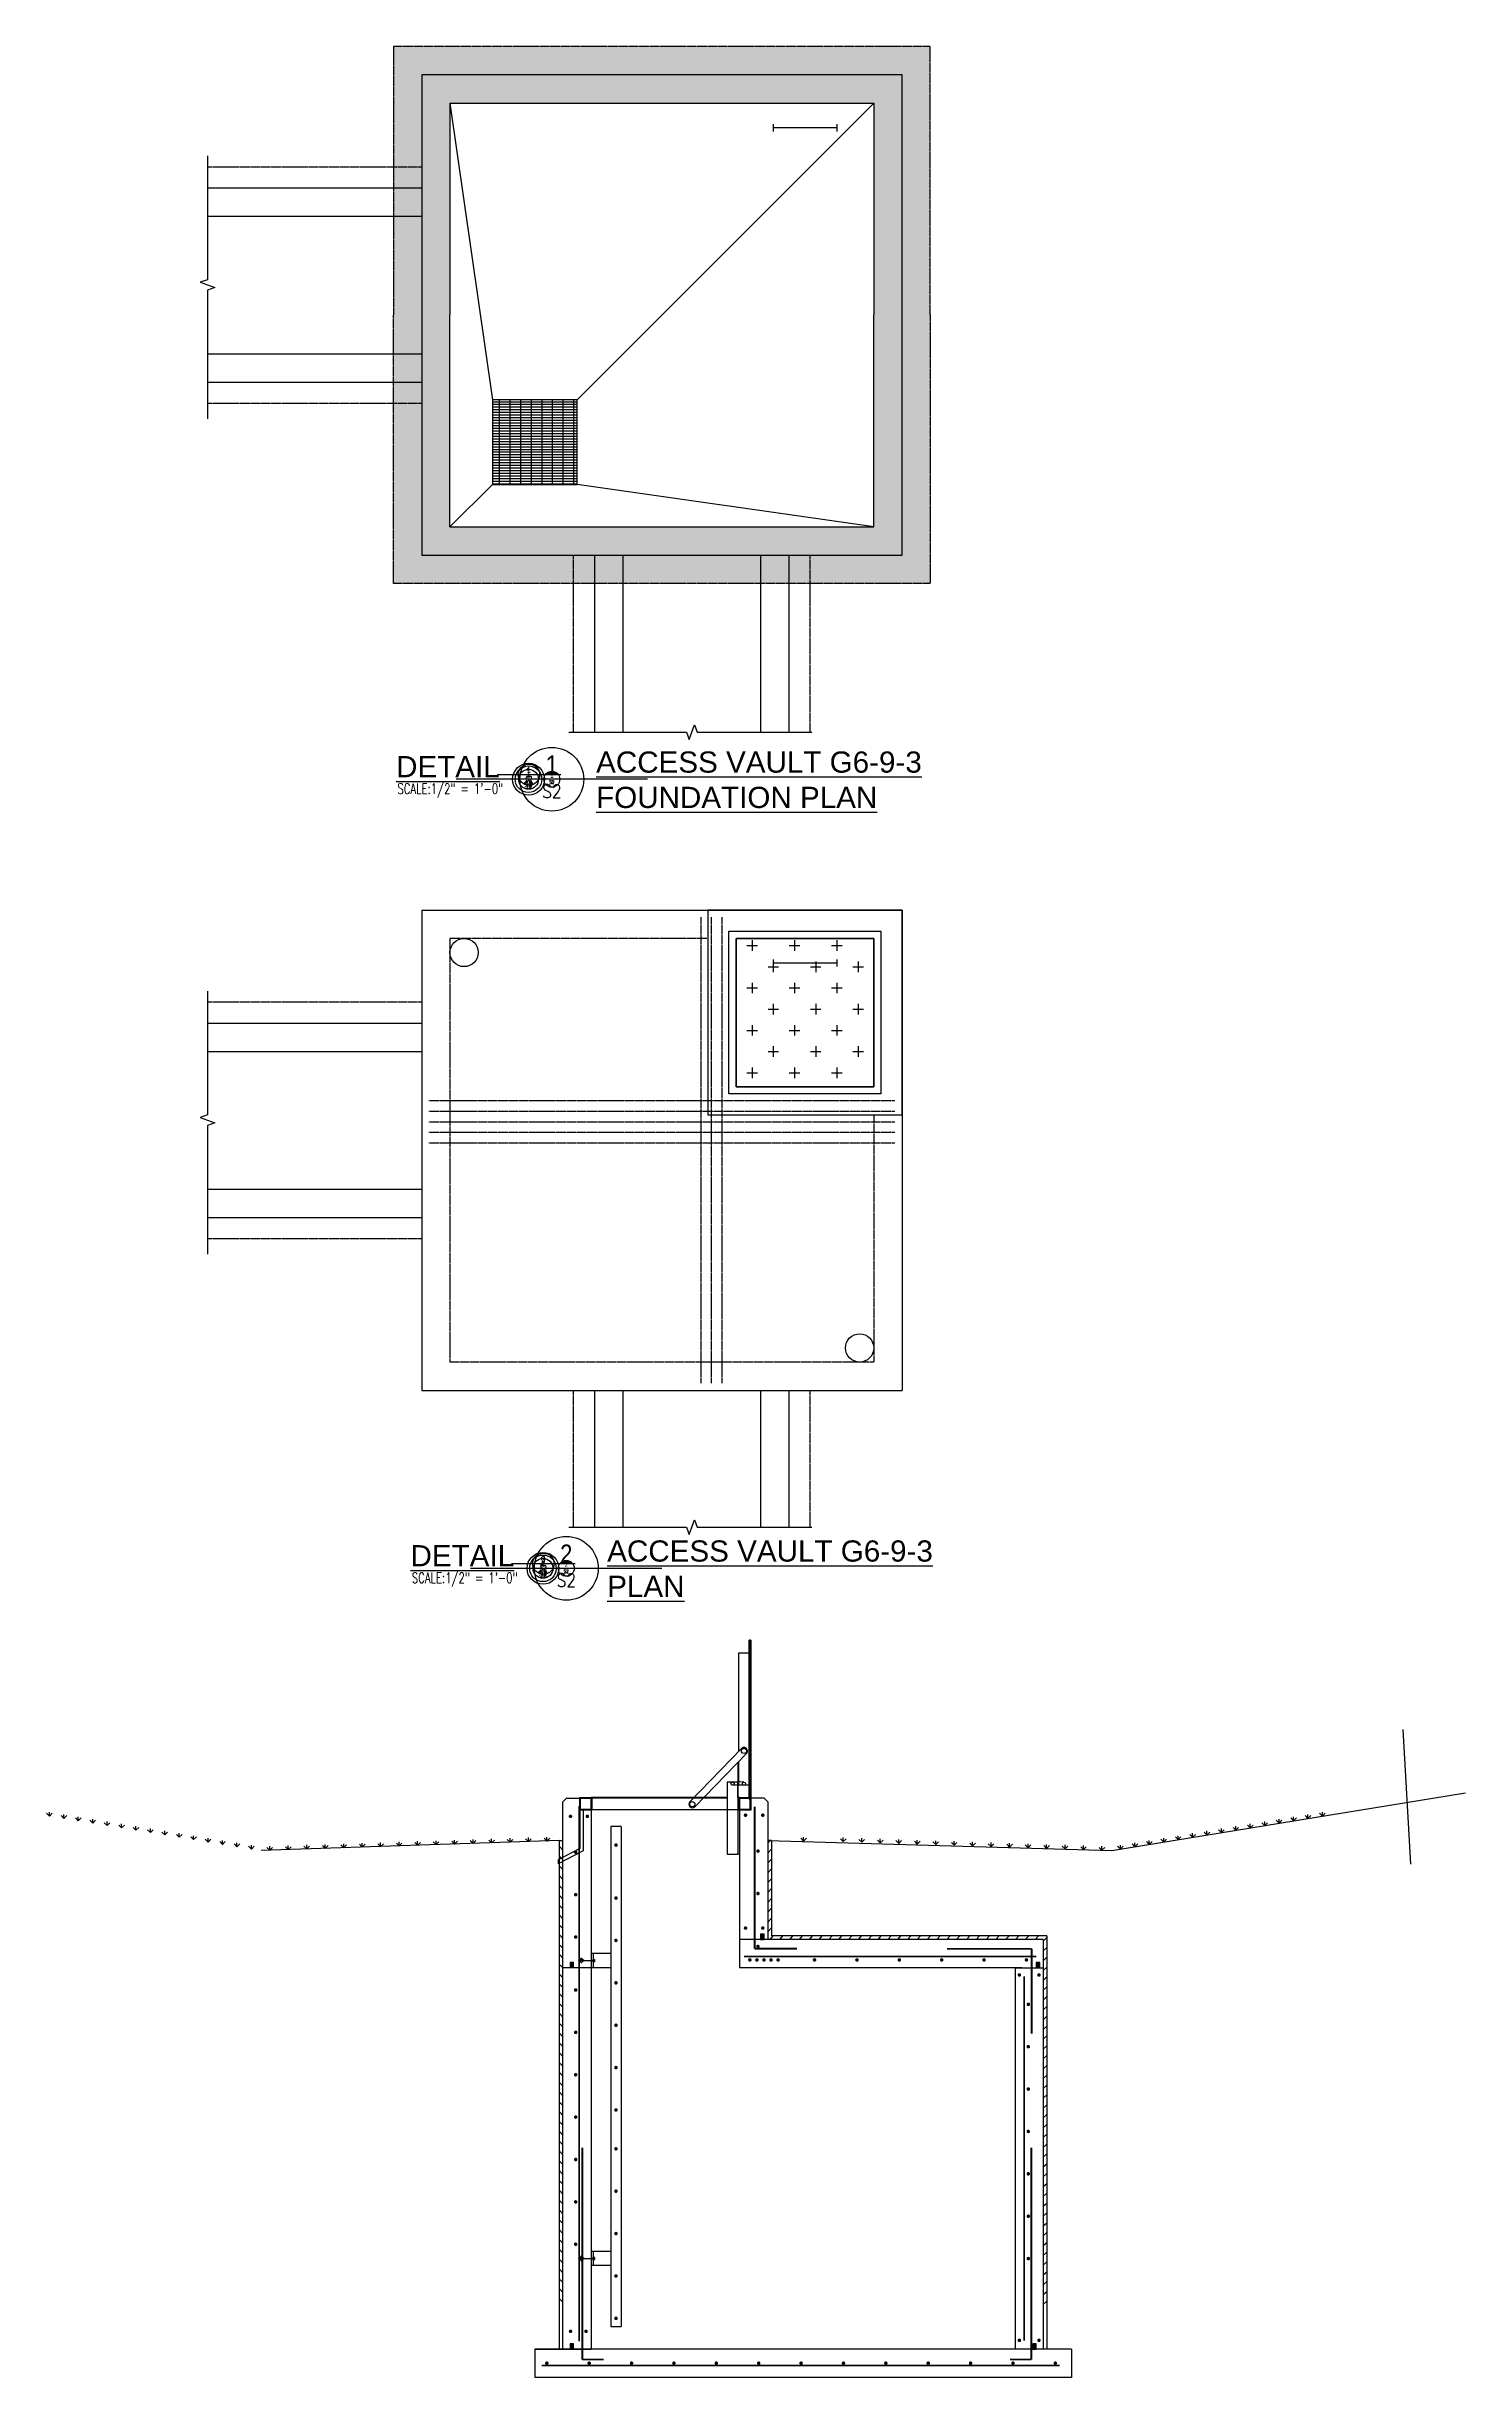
# Model space of a CAD drawing. Header units: inches. Extents: x -154 to 247, y -484 to 644.
# Drawn here: x -154 to 247, y -16 to 644 of the extents above; entities that cross this region are included whole.
import ezdxf
from ezdxf.enums import TextEntityAlignment as Align

# ---------------------------------------------------------------- set-up
doc = ezdxf.new("R2010")
doc.units = ezdxf.units.IN
doc.header["$MEASUREMENT"] = 0
doc.linetypes.add('HIDDEN2', pattern=[0.1875, 0.125, -0.0625])
for name, color, linetype in [('COE-01', 1, 'Continuous'), ('COE-01-HIDDEN', 1, 'HIDDEN2'), ('COE-02', 2, 'Continuous'), ('COE-03', 3, 'Continuous'), ('COE-04', 4, 'Continuous'), ('FH-TITLE', 151, 'Continuous'), ('FH-TITLE @ 1', 151, 'Continuous'), ('FH-TITLE @ 24', 151, 'Continuous'), ('FH-TITLE @ 30', 151, 'Continuous'), ('FH-TITLE @ 32', 151, 'Continuous'), ('FH-TITLE @ 40', 151, 'Continuous'), ('FH-TITLE @ 48', 151, 'Continuous'), ('FH-TITLE @ 96', 151, 'Continuous'), ('MU-NOTES', 11, 'Continuous'), ('S-DETL-PN01', 2, 'Continuous'), ('S-DETL-PN01-HIDE', 3, 'HIDDEN2'), ('S-DETL-PN02', 4, 'Continuous'), ('S-DETL-PN03', 1, 'Continuous'), ('S-DIM', 2, 'Continuous'), ('S-EXISTING', 13, 'Continuous'), ('S-FOOTING', 2, 'HIDDEN2')]:
    doc.layers.add(name, color=color, linetype=linetype)
doc.styles.add('BOLD', font='arial.ttf')
doc.styles.add('RomanS_not anno', font='romans.shx', dxfattribs={"width": 0.85})

# ---------------------------------------------------------------- blocks, each defined once
blk = doc.blocks.new('Subtitle_Ref_Bubble')
at = {"linetype": 'ByBlock', "lineweight": -2}
blk.add_line((9.03, 0), (-9.03, 0), dxfattribs=at)
blk.add_circle((0, 0), 3.01, dxfattribs=at)
at = {"linetype": 'ByBlock', "lineweight": -2, "style": 'BOLD', "width": 0.85}
blk.add_attdef('NUMBER', text='', height=1, dxfattribs=at).set_placement((0, 0.5), align=Align.CENTER)
at = {"linetype": 'ByBlock', "lineweight": -2, "style": 'RomanS_not anno', "width": 0.85}
blk.add_attdef('SHEET', text='', height=0.75, dxfattribs=at).set_placement((0, -0.5), align=Align.TOP_CENTER)
blk = doc.blocks.new('*U63')
at = {"layer": 'FH-TITLE @ 1'}
ref = blk.add_blockref('Subtitle_Ref_Bubble', (-17.8, 436.8), dxfattribs=dict(at, xscale=0.03125, yscale=0.03125, zscale=0.03125))
ref.add_attrib('SHEET', 'S2', dxfattribs={"layer": '0', "color": 0, "linetype": 'ByBlock', "lineweight": -2, "height": 0.0391, "style": 'RomanS_not anno', "width": 0.85}).set_placement((-17.8, 436.79), align=Align.TOP_CENTER)
ref.add_attrib('NUMBER', '1', dxfattribs={"layer": '0', "color": 0, "linetype": 'ByBlock', "lineweight": -2, "height": 0.0547, "style": 'BOLD', "width": 0.85}).set_placement((-17.8, 436.82), align=Align.CENTER)
at = {"layer": 'FH-TITLE @ 24'}
ref = blk.add_blockref('Subtitle_Ref_Bubble', (-11.21, 436.8), dxfattribs=dict(at, xscale=0.75, yscale=0.75, zscale=0.75))
ref.add_attrib('SHEET', 'S2', dxfattribs={"layer": '0', "color": 0, "linetype": 'ByBlock', "lineweight": -2, "height": 0.938, "style": 'RomanS_not anno', "width": 0.85}).set_placement((-11.21, 436.43), align=Align.TOP_CENTER)
ref.add_attrib('NUMBER', '1', dxfattribs={"layer": '0', "color": 0, "linetype": 'ByBlock', "lineweight": -2, "height": 1.31, "style": 'BOLD', "width": 0.85}).set_placement((-11.21, 437.18), align=Align.CENTER)
at = {"layer": 'FH-TITLE @ 30'}
ref = blk.add_blockref('Subtitle_Ref_Bubble', (-17.8, 436.8), dxfattribs=dict(at, xscale=0.9375, yscale=0.9375, zscale=0.9375))
ref.add_attrib('SHEET', 'S2', dxfattribs={"layer": '0', "color": 0, "linetype": 'ByBlock', "lineweight": -2, "height": 1.172, "style": 'RomanS_not anno', "width": 0.85}).set_placement((-17.8, 436.33), align=Align.TOP_CENTER)
ref.add_attrib('NUMBER', '1', dxfattribs={"layer": '0', "color": 0, "linetype": 'ByBlock', "lineweight": -2, "height": 1.64, "style": 'BOLD', "width": 0.85}).set_placement((-17.8, 437.27), align=Align.CENTER)
at = {"layer": 'FH-TITLE @ 32'}
ref = blk.add_blockref('Subtitle_Ref_Bubble', (-17.69, 438.1), dxfattribs=at)
ref.add_attrib('SHEET', 'S2', dxfattribs={"layer": '0', "color": 0, "linetype": 'ByBlock', "lineweight": -2, "height": 1.25, "style": 'RomanS_not anno', "width": 0.85}).set_placement((-17.69, 437.6), align=Align.TOP_CENTER)
ref.add_attrib('NUMBER', '1', dxfattribs={"layer": '0', "color": 0, "linetype": 'ByBlock', "lineweight": -2, "height": 1.75, "style": 'BOLD', "width": 0.85}).set_placement((-17.69, 438.6), align=Align.CENTER)
at = {"layer": 'FH-TITLE @ 40'}
ref = blk.add_blockref('Subtitle_Ref_Bubble', (-17.8, 436.8), dxfattribs=dict(at, xscale=1.25, yscale=1.25, zscale=1.25))
ref.add_attrib('SHEET', 'S2', dxfattribs={"layer": '0', "color": 0, "linetype": 'ByBlock', "lineweight": -2, "height": 1.562, "style": 'RomanS_not anno', "width": 0.85}).set_placement((-17.8, 436.18), align=Align.TOP_CENTER)
ref.add_attrib('NUMBER', '1', dxfattribs={"layer": '0', "color": 0, "linetype": 'ByBlock', "lineweight": -2, "height": 2.19, "style": 'BOLD', "width": 0.85}).set_placement((-17.8, 437.43), align=Align.CENTER)
at = {"layer": 'FH-TITLE @ 48'}
ref = blk.add_blockref('Subtitle_Ref_Bubble', (-17.8, 436.8), dxfattribs=dict(at, xscale=1.5, yscale=1.5, zscale=1.5))
ref.add_attrib('SHEET', 'S2', dxfattribs={"layer": '0', "color": 0, "linetype": 'ByBlock', "lineweight": -2, "height": 1.875, "style": 'RomanS_not anno', "width": 0.85}).set_placement((-17.8, 436.05), align=Align.TOP_CENTER)
ref.add_attrib('NUMBER', '1', dxfattribs={"layer": '0', "color": 0, "linetype": 'ByBlock', "lineweight": -2, "height": 2.62, "style": 'BOLD', "width": 0.85}).set_placement((-17.8, 437.55), align=Align.CENTER)
at = {"layer": 'FH-TITLE @ 96'}
ref = blk.add_blockref('Subtitle_Ref_Bubble', (-11.21, 436.8), dxfattribs=dict(at, xscale=3, yscale=3, zscale=3))
ref.add_attrib('SHEET', 'S2', dxfattribs={"layer": '0', "color": 0, "linetype": 'ByBlock', "lineweight": -2, "height": 3.75, "style": 'RomanS_not anno', "width": 0.85}).set_placement((-11.21, 435.3), align=Align.TOP_CENTER)
ref.add_attrib('NUMBER', '1', dxfattribs={"layer": '0', "color": 0, "linetype": 'ByBlock', "lineweight": -2, "height": 5.25, "style": 'BOLD', "width": 0.85}).set_placement((-11.21, 438.3), align=Align.CENTER)
blk = doc.blocks.new('*U66')
at = {"layer": 'FH-TITLE @ 1'}
ref = blk.add_blockref('Subtitle_Ref_Bubble', (-13.72, 213.34), dxfattribs=dict(at, xscale=0.03125, yscale=0.03125, zscale=0.03125))
ref.add_attrib('SHEET', 'S2', dxfattribs={"layer": '0', "color": 0, "linetype": 'ByBlock', "lineweight": -2, "height": 0.0391, "style": 'RomanS_not anno', "width": 0.85}).set_placement((-13.72, 213.32), align=Align.TOP_CENTER)
ref.add_attrib('NUMBER', '2', dxfattribs={"layer": '0', "color": 0, "linetype": 'ByBlock', "lineweight": -2, "height": 0.0547, "style": 'BOLD', "width": 0.85}).set_placement((-13.72, 213.35), align=Align.CENTER)
at = {"layer": 'FH-TITLE @ 24'}
ref = blk.add_blockref('Subtitle_Ref_Bubble', (-7.12, 213.34), dxfattribs=dict(at, xscale=0.75, yscale=0.75, zscale=0.75))
ref.add_attrib('SHEET', 'S2', dxfattribs={"layer": '0', "color": 0, "linetype": 'ByBlock', "lineweight": -2, "height": 0.938, "style": 'RomanS_not anno', "width": 0.85}).set_placement((-7.12, 212.96), align=Align.TOP_CENTER)
ref.add_attrib('NUMBER', '2', dxfattribs={"layer": '0', "color": 0, "linetype": 'ByBlock', "lineweight": -2, "height": 1.31, "style": 'BOLD', "width": 0.85}).set_placement((-7.12, 213.71), align=Align.CENTER)
at = {"layer": 'FH-TITLE @ 30'}
ref = blk.add_blockref('Subtitle_Ref_Bubble', (-13.72, 213.34), dxfattribs=dict(at, xscale=0.9375, yscale=0.9375, zscale=0.9375))
ref.add_attrib('SHEET', 'S2', dxfattribs={"layer": '0', "color": 0, "linetype": 'ByBlock', "lineweight": -2, "height": 1.172, "style": 'RomanS_not anno', "width": 0.85}).set_placement((-13.72, 212.87), align=Align.TOP_CENTER)
ref.add_attrib('NUMBER', '2', dxfattribs={"layer": '0', "color": 0, "linetype": 'ByBlock', "lineweight": -2, "height": 1.64, "style": 'BOLD', "width": 0.85}).set_placement((-13.72, 213.81), align=Align.CENTER)
at = {"layer": 'FH-TITLE @ 32'}
ref = blk.add_blockref('Subtitle_Ref_Bubble', (-13.6, 214.63), dxfattribs=at)
ref.add_attrib('SHEET', 'S2', dxfattribs={"layer": '0', "color": 0, "linetype": 'ByBlock', "lineweight": -2, "height": 1.25, "style": 'RomanS_not anno', "width": 0.85}).set_placement((-13.6, 214.13), align=Align.TOP_CENTER)
ref.add_attrib('NUMBER', '2', dxfattribs={"layer": '0', "color": 0, "linetype": 'ByBlock', "lineweight": -2, "height": 1.75, "style": 'BOLD', "width": 0.85}).set_placement((-13.6, 215.13), align=Align.CENTER)
at = {"layer": 'FH-TITLE @ 40'}
ref = blk.add_blockref('Subtitle_Ref_Bubble', (-13.72, 213.34), dxfattribs=dict(at, xscale=1.25, yscale=1.25, zscale=1.25))
ref.add_attrib('SHEET', 'S2', dxfattribs={"layer": '0', "color": 0, "linetype": 'ByBlock', "lineweight": -2, "height": 1.562, "style": 'RomanS_not anno', "width": 0.85}).set_placement((-13.72, 212.71), align=Align.TOP_CENTER)
ref.add_attrib('NUMBER', '2', dxfattribs={"layer": '0', "color": 0, "linetype": 'ByBlock', "lineweight": -2, "height": 2.19, "style": 'BOLD', "width": 0.85}).set_placement((-13.72, 213.96), align=Align.CENTER)
at = {"layer": 'FH-TITLE @ 48'}
ref = blk.add_blockref('Subtitle_Ref_Bubble', (-13.72, 213.34), dxfattribs=dict(at, xscale=1.5, yscale=1.5, zscale=1.5))
ref.add_attrib('SHEET', 'S2', dxfattribs={"layer": '0', "color": 0, "linetype": 'ByBlock', "lineweight": -2, "height": 1.875, "style": 'RomanS_not anno', "width": 0.85}).set_placement((-13.72, 212.59), align=Align.TOP_CENTER)
ref.add_attrib('NUMBER', '2', dxfattribs={"layer": '0', "color": 0, "linetype": 'ByBlock', "lineweight": -2, "height": 2.62, "style": 'BOLD', "width": 0.85}).set_placement((-13.72, 214.09), align=Align.CENTER)
at = {"layer": 'FH-TITLE @ 96'}
ref = blk.add_blockref('Subtitle_Ref_Bubble', (-7.12, 213.34), dxfattribs=dict(at, xscale=3, yscale=3, zscale=3))
ref.add_attrib('SHEET', 'S2', dxfattribs={"layer": '0', "color": 0, "linetype": 'ByBlock', "lineweight": -2, "height": 3.75, "style": 'RomanS_not anno', "width": 0.85}).set_placement((-7.12, 211.84), align=Align.TOP_CENTER)
ref.add_attrib('NUMBER', '2', dxfattribs={"layer": '0', "color": 0, "linetype": 'ByBlock', "lineweight": -2, "height": 5.25, "style": 'BOLD', "width": 0.85}).set_placement((-7.12, 214.84), align=Align.CENTER)

msp = doc.modelspace()

# ---------------------------------------------------------------- hatches: boundary and pattern name
at = {"layer": 'COE-01'}
h = msp.add_hatch(dxfattribs=at)
h.set_pattern_fill('ANSI31', color=256, scale=15.748, style=0)
h.set_pattern_definition([(135, (680.7817, 1351.7008), (1.3919397, 1.3919397), [])])
h.paths.add_polyline_path([(-9.05, 136.18), (-8.05, 136.18), (-8.05, 4.23), (-9.05, 4.23)])
h = msp.add_hatch(dxfattribs=at)
h.set_pattern_fill('ANSI31', color=256, scale=15.748, style=0)
h.set_pattern_definition([(45, (-16530254.0596, -47523365.146), (-1.391939698766, 1.391939698766), [])])
h.paths.add_polyline_path([(128.95, 109.23), (50.95, 109.23), (50.95, 136.23), (49.95, 136.26), (49.95, 108.23), (127.95, 108.23), (127.95, 4.23), (128.95, 4.23)])
for points in [[(48.87, 109.73), (47.87, 109.73), (47.87, 108.23), (48.87, 108.23)], [(-5.05, 101.76), (-6.05, 101.76), (-6.05, 100.26), (-5.05, 100.26)], [(126.95, 101.73), (125.95, 101.73), (125.95, 100.23), (126.95, 100.23)], [(-5.05, -6.24), (-6.05, -6.24), (-6.05, -7.74), (-5.05, -7.74)], [(125.95, -6.27), (124.95, -6.27), (124.95, -7.77), (125.95, -7.77)]]:
    msp.add_hatch(color=256, dxfattribs=at).paths.add_polyline_path(points)
at = {"layer": 'S-DETL-PN01'}
h = msp.add_hatch(dxfattribs=at)
h.set_pattern_fill('GRATE', color=256, scale=24, style=0)
h.set_pattern_definition([(0, (-1315.9901, 200.2305), (0, 0.75), []), (90, (-1315.99, 200.2305), (-3, 2e-16), [])])
h.paths.add_polyline_path([(-28.05, 520.28), (-4.05, 520.28), (-4.05, 544.28), (-28.05, 544.28)])
at = {"layer": 'S-DETL-PN03'}
h = msp.add_hatch(dxfattribs=at)
h.set_pattern_fill('CROSS', color=256, scale=24, style=0)
h.set_pattern_definition([(0, (-40, 545.685), (6, -6), [3, -9]), (270, (-38.5, 547.185), (-6, -6), [3, -9])])
h.paths.add_polyline_path([(79.95, 349.74), (79.95, 391.74), (40.95, 391.74), (40.95, 349.74)])
at = {"layer": 'S-FOOTING'}
h = msp.add_hatch(dxfattribs=at)
h.set_pattern_fill('CONCRETE_C', color=256, scale=0.9, pattern_type=2)
h.set_pattern_definition([(50, (0, 0), (6.45534, -0.56477), [0.675, -7.425]), (355, (0, 0), (-1.24876, 6.76973), [0.54, -5.94]), (100.4514, (0.538, -0.047), (5.206584, 6.204956), [0.57366, -6.31028]), (46.1842, (0, 1.8), (9.60517, -1.48967), [1.0125, -11.1375]), (96.6356, (0.8, 1.676), (8.41196, 8.76706), [0.86049, -9.46542]), (351.1842, (0, 1.8), (8.41196, 8.76707), [0.81, -8.91]), (21, (0.9, 1.35), (5.372163, -3.62357), [0.675, -7.425]), (326, (0.9, 1.35), (2.18984, 6.52635), [0.54, -5.94]), (71.4514, (1.3477, 1.048), (7.562004, 2.902774), [0.57366, -6.31028]), (37.5, (0, 0), (0.109439, 2.996045), [0, -5.868, 0, -6.03, 0, -5.9625]), (7.5, (0, 0), (2.367626, 3.549705), [0, -3.438, 0, -5.733, 0, -2.2725]), (327.5, (-2.007, 0), (4.804402, -0.202994), [0, -2.25, 0, -7.02, 0, -9.315]), (317.5, (-2.907, 0), (5.248676, 0.900945), [0, -2.925, 0, -4.662, 0, -6.615])])
h.paths.add_polyline_path([(87.95, 636.28), (-48.05, 636.28), (-48.05, 568.28), (-48.05, 500.28), (87.95, 500.28), (87.95, 568.28)], flags=17)
h.paths.add_polyline_path([(79.95, 628.28), (79.95, 568.28), (79.95, 508.28), (-40.05, 508.28), (-40.05, 568.28), (-40.05, 628.28)], flags=16)
h.paths.add_polyline_path([(-4.05, 544.28), (-4.05, 520.28), (79.95, 508.28), (-40.05, 508.28), (-28.05, 520.28), (-28.05, 544.28)], flags=0)
h.paths.add_polyline_path([(95.95, 644.28), (-56.05, 644.28), (-56.05, 610.28), (-48.05, 610.28), (-48.05, 636.28), (87.95, 636.28), (87.95, 568.28), (87.95, 500.28), (61.95, 500.28), (61.95, 492.28), (95.95, 492.28), (95.95, 568.28)])
h.paths.add_polyline_path([(-5.05, 500.28), (-48.05, 500.28), (-48.05, 543.28), (-56.05, 543.28), (-56.05, 492.28), (-5.05, 492.28)], flags=17)
h.paths.add_polyline_path([(-48.05, 610.28), (-56.05, 610.28), (-56.05, 604.28), (-48.05, 604.28)], flags=17)
h.paths.add_polyline_path([(-48.05, 604.28), (-56.05, 604.28), (-56.05, 596.28), (-48.05, 596.28)], flags=17)
h.paths.add_polyline_path([(-48.05, 568.28), (-48.05, 596.28), (-56.05, 596.28), (-56.05, 568.28), (-56.05, 557.28), (-48.05, 557.28)], flags=17)
h.paths.add_polyline_path([(-48.05, 557.28), (-56.05, 557.28), (-56.05, 549.28), (-48.05, 549.28)], flags=17)
h.paths.add_polyline_path([(-48.05, 549.28), (-56.05, 549.28), (-56.05, 543.28), (-48.05, 543.28)], flags=17)
h.paths.add_polyline_path([(0.95, 500.28), (-5.05, 500.28), (-5.05, 492.28), (0.95, 492.28)], flags=17)
h.paths.add_polyline_path([(8.95, 500.28), (0.95, 500.28), (0.95, 492.28), (8.95, 492.28)], flags=17)
h.paths.add_polyline_path([(47.95, 500.28), (8.95, 500.28), (8.95, 492.28), (47.95, 492.28)], flags=17)
h.paths.add_polyline_path([(55.95, 500.28), (47.95, 500.28), (47.95, 492.28), (55.95, 492.28)], flags=17)
h.paths.add_polyline_path([(61.95, 500.28), (55.95, 500.28), (55.95, 492.28), (61.95, 492.28)], flags=17)

# ---------------------------------------------------------------- linework, layer by layer
at = {"layer": 'COE-01'}
for p, q in [((51.45, 622.28), (51.45, 620.28)), ((69.45, 621.28), (51.45, 621.28)), ((69.45, 622.28), (69.45, 620.28)), ((51.45, 385.74), (51.45, 383.74)), ((69.45, 384.74), (51.45, 384.74)), ((69.45, 385.74), (69.45, 383.74)), ((44.95, 193.03), (44.7, 193.03)), ((44.7, 148.23), (44.7, 193.03)), ((44.95, 193.03), (45.2, 193.03)), ((44.95, 148.03), (44.95, 193.03)), ((45.2, 148.48), (45.2, 193.03)), ((41.7, 161.5), (41.7, 189.39)), ((41.7, 189.39), (44.7, 189.39)), ((42.5, 162.32), (27.85, 147.22)), ((43.91, 160.94), (29.27, 145.85)), ((41.7, 151.95), (41.7, 158.67)), ((38.45, 152.82), (38.45, 132.36)), ((41.45, 152.82), (38.45, 152.82)), ((43.2, 152.84), (39.95, 152.82)), ((43.2, 151.95), (39.95, 151.93)), ((41.45, 158.31), (41.45, 142.19)), ((41.95, 152.93), (41.45, 152.93)), ((41.45, 148.48), (41.45, 152.82)), ((44.7, 151.95), (41.7, 151.95)), ((-3.3, 144.91), (-3.3, 148.48)), ((-3.3, 148.48), (0.2, 148.48)), ((-3.3, 144.91), (-3.3, 148.48)), ((-3.05, 148.23), (-0.05, 148.23)), ((-3.05, 145.16), (-3.05, 148.23)), ((31.92, 148.48), (-0.05, 148.48)), ((-0.05, 145.16), (-0.05, 148.23)), ((0.2, 144.91), (0.2, 148.48)), ((31.68, 148.23), (0.2, 148.23)), ((38.45, 148.23), (31.57, 148.23)), ((38.45, 148.48), (31.82, 148.48)), ((41.95, 148.48), (41.7, 148.48)), ((41.7, 144.91), (41.7, 148.48)), ((41.7, 148.48), (45.2, 148.48)), ((41.95, 145.16), (41.95, 148.23)), ((41.95, 148.23), (44.95, 148.23)), ((44.7, 148.03), (44.7, 148.23)), ((44.7, 148.03), (44.7, 147.98)), ((44.7, 147.98), (44.95, 147.98)), ((44.95, 145.16), (44.95, 148.23)), ((45.2, 144.91), (45.2, 148.48)), ((-0.05, 144.91), (-3.3, 144.91)), ((-3.3, 144.91), (-3.3, 133.97)), ((-3.3, 144.91), (0.2, 144.91)), ((-3.05, 145.16), (-0.05, 145.16)), ((-2.3, 144.91), (-2.3, 133.36)), ((41.3, 144.91), (0.2, 144.91)), ((41.7, 144.91), (41.45, 144.91)), ((41.45, 142.19), (41.45, 132.36)), ((41.7, 144.91), (45.2, 144.91)), ((41.95, 145.16), (44.95, 145.16)), ((-3.3, 133.97), (-9.39, 130.79)), ((-2.3, 133.36), (-9.39, 129.67)), ((-8.05, 136.18), (-9.05, 136.18)), ((38.45, 132.36), (41.45, 132.36)), ((41.95, 132.36), (41.45, 132.36)), ((50.95, 136.23), (49.95, 136.23)), ((50.95, 136.23), (50.95, 109.23)), ((128.95, 109.23), (50.95, 109.23)), ((128.95, 109.23), (128.95, -7.77))]:
    msp.add_line(p, q, dxfattribs=at)
at = {"layer": 'COE-01', "linetype": 'Continuous'}
msp.add_line((-9.05, -7.77), (-9.05, 136.23), dxfattribs=at)
at = {"layer": 'COE-01'}
for points in [[(49.95, 136.26), (147.39, 133.44), (247.47, 149.81)], [(-9.05, 136.23), (-93.48, 133.44)], [(47.87, 108.23), (48.87, 108.23), (48.87, 109.73), (47.87, 109.73), (47.87, 108.23)], [(-6.05, 100.26), (-5.05, 100.26), (-5.05, 101.76), (-6.05, 101.76), (-6.05, 100.26)], [(125.95, 100.23), (126.95, 100.23), (126.95, 101.73), (125.95, 101.73), (125.95, 100.23)], [(-6.05, -7.74), (-5.05, -7.74), (-5.05, -6.24), (-6.05, -6.24), (-6.05, -7.74)], [(124.95, -7.77), (125.95, -7.77), (125.95, -6.27), (124.95, -6.27), (124.95, -7.77)]]:
    msp.add_lwpolyline(points, dxfattribs=at)
at = {"layer": 'COE-01', "linetype": 'Continuous', "flags": 128}
msp.add_lwpolyline([(-9.39, 130.79), (-9.39, 129.67)], dxfattribs=at)
at = {"layer": 'COE-01'}
for centre, radius in [((43.2, 161.63), 0.734), ((39.95, 152.37), 0.442), ((43.2, 152.39), 0.442), ((28.56, 146.54), 0.734), ((44.83, 148.1), 0.125)]:
    msp.add_circle(centre, radius, dxfattribs=at)
for centre, start, end in [((43.2, 161.63), 315.86766, 135.86766), ((28.56, 146.54), 135.86766, 315.86766)]:
    msp.add_arc(centre, 0.984, start, end, dxfattribs=at)
at = {"layer": 'COE-01-HIDDEN'}
for p, q in [((30.95, 397.74), (30.95, 265.74)), ((33.95, 397.74), (33.95, 265.74)), ((36.95, 397.74), (36.95, 265.74)), ((85.95, 345.74), (-46.05, 345.74)), ((85.95, 342.74), (-46.05, 342.74)), ((85.95, 339.74), (-46.05, 339.74)), ((85.95, 336.74), (-46.05, 336.74)), ((85.95, 333.74), (-46.05, 333.74))]:
    msp.add_line(p, q, dxfattribs=at)
at = {"layer": 'COE-02'}
msp.add_line((229.78, 167.72), (231.98, 129.56), dxfattribs=at)
for points in [[(-153.47, 143.19), (-154.27, 143.98)], [(-153.47, 143.19), (-153.47, 144.31)], [(-153.47, 143.19), (-152.68, 143.98)], [(-149.39, 142.52), (-150.18, 143.31)], [(-149.39, 142.52), (-149.39, 143.64)], [(-149.39, 142.52), (-148.59, 143.31)], [(-145.31, 141.85), (-146.1, 142.65)], [(-145.31, 141.85), (-145.31, 142.98)], [(-145.31, 141.85), (-144.51, 142.65)], [(-141.22, 141.18), (-142.02, 141.98)], [(-141.22, 141.18), (-141.22, 142.31)], [(-141.22, 141.18), (-140.43, 141.98)], [(-137.14, 140.51), (-137.93, 141.31)], [(-137.14, 140.51), (-137.14, 141.64)], [(-137.14, 140.51), (-136.34, 141.31)], [(-133.05, 139.85), (-133.85, 140.64)], [(-133.05, 139.85), (-133.05, 140.97)], [(-133.05, 139.85), (-132.26, 140.64)], [(-128.97, 139.18), (-129.77, 139.97)], [(-128.97, 139.18), (-128.97, 140.3)], [(-128.97, 139.18), (-128.18, 139.97)], [(-124.89, 138.51), (-125.68, 139.31)], [(-124.89, 138.51), (-124.89, 139.63)], [(-124.89, 138.51), (-124.09, 139.31)], [(-120.8, 137.84), (-121.6, 138.64)], [(-120.8, 137.84), (-120.8, 138.97)], [(-120.8, 137.84), (-120.01, 138.64)], [(174.31, 137.84), (173.51, 138.64)], [(174.31, 137.84), (174.31, 138.97)], [(174.31, 137.84), (175.1, 138.64)], [(178.39, 138.51), (177.6, 139.31)], [(178.39, 138.51), (178.39, 139.63)], [(178.39, 138.51), (179.19, 139.31)], [(182.48, 139.18), (181.68, 139.97)], [(182.48, 139.18), (182.48, 140.3)], [(182.48, 139.18), (183.27, 139.97)], [(186.56, 139.85), (185.76, 140.64)], [(186.56, 139.85), (186.56, 140.97)], [(186.56, 139.85), (187.35, 140.64)], [(190.64, 140.51), (189.85, 141.31)], [(190.64, 140.51), (190.64, 141.64)], [(190.64, 140.51), (191.44, 141.31)], [(194.73, 141.18), (193.93, 141.98)], [(194.73, 141.18), (194.73, 142.31)], [(194.73, 141.18), (195.52, 141.98)], [(198.81, 141.85), (198.01, 142.65)], [(198.81, 141.85), (198.81, 142.98)], [(198.81, 141.85), (199.61, 142.65)], [(202.89, 142.52), (202.1, 143.31)], [(202.89, 142.52), (202.89, 143.64)], [(202.89, 142.52), (203.69, 143.31)], [(206.98, 143.19), (206.18, 143.98)], [(206.98, 143.19), (206.98, 144.31)], [(206.98, 143.19), (207.77, 143.98)], [(-116.72, 137.17), (-117.52, 137.97)], [(-116.72, 137.17), (-116.72, 138.3)], [(-116.72, 137.17), (-115.92, 137.97)], [(-112.64, 136.51), (-113.43, 137.3)], [(-112.64, 136.51), (-112.64, 137.63)], [(-112.64, 136.51), (-111.84, 137.3)], [(-108.55, 135.84), (-109.35, 136.63)], [(-108.55, 135.84), (-108.55, 136.96)], [(-108.55, 135.84), (-107.76, 136.63)], [(-104.47, 135.17), (-105.26, 135.96)], [(-104.47, 135.17), (-104.47, 136.29)], [(-104.47, 135.17), (-103.67, 135.96)], [(-100.39, 134.5), (-101.18, 135.3)], [(-100.39, 134.5), (-100.39, 135.63)], [(-100.39, 134.5), (-99.59, 135.3)], [(-96.3, 133.83), (-97.1, 134.63)], [(-96.3, 133.83), (-96.3, 134.96)], [(-96.3, 133.83), (-95.51, 134.63)], [(-91.07, 133.53), (-91.87, 134.33)], [(-91.07, 133.53), (-91.07, 134.66)], [(-91.07, 133.53), (-90.27, 134.33)], [(-85.84, 133.7), (-86.63, 134.5)], [(-85.84, 133.7), (-85.84, 134.83)], [(-85.84, 133.7), (-85.04, 134.5)], [(-80.61, 133.88), (-81.4, 134.67)], [(-80.61, 133.88), (-80.61, 135)], [(-80.61, 133.88), (-79.81, 134.67)], [(-75.37, 134.05), (-76.17, 134.84)], [(-75.37, 134.05), (-75.37, 135.17)], [(-75.37, 134.05), (-74.58, 134.84)], [(-70.14, 134.22), (-70.94, 135.02)], [(-70.14, 134.22), (-70.14, 135.35)], [(-70.14, 134.22), (-69.35, 135.02)], [(-64.91, 134.39), (-65.71, 135.19)], [(-64.91, 134.39), (-64.91, 135.52)], [(-64.91, 134.39), (-64.11, 135.19)], [(-59.68, 134.57), (-60.47, 135.36)], [(-59.68, 134.57), (-59.68, 135.69)], [(-59.68, 134.57), (-58.88, 135.36)], [(-54.45, 134.74), (-55.24, 135.54)], [(-54.45, 134.74), (-54.45, 135.87)], [(-54.45, 134.74), (-53.65, 135.54)], [(-49.21, 134.91), (-50.01, 135.71)], [(-49.21, 134.91), (-49.21, 136.04)], [(-49.21, 134.91), (-48.42, 135.71)], [(-43.98, 135.09), (-44.78, 135.88)], [(-43.98, 135.09), (-43.98, 136.21)], [(-43.98, 135.09), (-43.19, 135.88)], [(-38.75, 135.26), (-39.55, 136.06)], [(-38.75, 135.26), (-38.75, 136.38)], [(-38.75, 135.26), (-37.95, 136.06)], [(-33.52, 135.43), (-34.31, 136.23)], [(-33.52, 135.43), (-33.52, 136.56)], [(-33.52, 135.43), (-32.72, 136.23)], [(-28.29, 135.61), (-29.08, 136.4)], [(-28.29, 135.61), (-28.29, 136.73)], [(-28.29, 135.61), (-27.49, 136.4)], [(-23.05, 135.78), (-23.85, 136.57)], [(-23.05, 135.78), (-23.05, 136.9)], [(-23.05, 135.78), (-22.26, 136.57)], [(-17.82, 135.95), (-18.62, 136.75)], [(-17.82, 135.95), (-17.82, 137.08)], [(-17.82, 135.95), (-17.03, 136.75)], [(-12.59, 136.12), (-13.39, 136.92)], [(-12.59, 136.12), (-12.59, 137.25)], [(-12.59, 136.12), (-11.8, 136.92)], [(60.09, 136.12), (59.3, 136.92)], [(60.09, 136.12), (60.09, 137.25)], [(60.09, 136.12), (60.89, 136.92)], [(71.33, 135.95), (70.53, 136.75)], [(71.33, 135.95), (71.33, 137.08)], [(71.33, 135.95), (72.12, 136.75)], [(76.56, 135.78), (75.76, 136.57)], [(76.56, 135.78), (76.56, 136.9)], [(76.56, 135.78), (77.35, 136.57)], [(81.79, 135.61), (81, 136.4)], [(81.79, 135.61), (81.79, 136.73)], [(81.79, 135.61), (82.59, 136.4)], [(87.02, 135.43), (86.23, 136.23)], [(87.02, 135.43), (87.02, 136.56)], [(87.02, 135.43), (87.82, 136.23)], [(92.25, 135.26), (91.46, 136.06)], [(92.25, 135.26), (92.25, 136.38)], [(92.25, 135.26), (93.05, 136.06)], [(97.49, 135.09), (96.69, 135.88)], [(97.49, 135.09), (97.49, 136.21)], [(97.49, 135.09), (98.28, 135.88)], [(102.72, 134.91), (101.92, 135.71)], [(102.72, 134.91), (102.72, 136.04)], [(102.72, 134.91), (103.51, 135.71)], [(107.95, 134.74), (107.15, 135.54)], [(107.95, 134.74), (107.95, 135.87)], [(107.95, 134.74), (108.75, 135.54)], [(113.18, 134.57), (112.39, 135.36)], [(113.18, 134.57), (113.18, 135.69)], [(113.18, 134.57), (113.98, 135.36)], [(118.41, 134.39), (117.62, 135.19)], [(118.41, 134.39), (118.41, 135.52)], [(118.41, 134.39), (119.21, 135.19)], [(123.65, 134.22), (122.85, 135.02)], [(123.65, 134.22), (123.65, 135.35)], [(123.65, 134.22), (124.44, 135.02)], [(128.88, 134.05), (128.08, 134.84)], [(128.88, 134.05), (128.88, 135.17)], [(128.88, 134.05), (129.67, 134.84)], [(134.11, 133.88), (133.31, 134.67)], [(134.11, 133.88), (134.11, 135)], [(134.11, 133.88), (134.91, 134.67)], [(139.34, 133.7), (138.55, 134.5)], [(139.34, 133.7), (139.34, 134.83)], [(139.34, 133.7), (140.14, 134.5)], [(144.57, 133.53), (143.78, 134.33)], [(144.57, 133.53), (144.57, 134.66)], [(144.57, 133.53), (145.37, 134.33)], [(149.81, 133.83), (149.01, 134.63)], [(149.81, 133.83), (149.81, 134.96)], [(149.81, 133.83), (150.6, 134.63)], [(153.89, 134.5), (153.09, 135.3)], [(153.89, 134.5), (153.89, 135.63)], [(153.89, 134.5), (154.69, 135.3)], [(157.97, 135.17), (157.18, 135.96)], [(157.97, 135.17), (157.97, 136.29)], [(157.97, 135.17), (158.77, 135.96)], [(162.06, 135.84), (161.26, 136.63)], [(162.06, 135.84), (162.06, 136.96)], [(162.06, 135.84), (162.85, 136.63)], [(166.14, 136.51), (165.35, 137.3)], [(166.14, 136.51), (166.14, 137.63)], [(166.14, 136.51), (166.94, 137.3)], [(170.22, 137.17), (169.43, 137.97)], [(170.22, 137.17), (170.22, 138.3)], [(170.22, 137.17), (171.02, 137.97)]]:
    msp.add_lwpolyline(points, dxfattribs=at)
for centre in [(-36.05, 387.74), (75.95, 275.75)]:
    msp.add_circle(centre, 4, dxfattribs=at)
at = {"layer": 'COE-03'}
msp.add_lwpolyline([(119.95, 100.23), (127.95, 100.23)], dxfattribs=at)
at = {"layer": 'COE-04'}
for p, q in [((5.45, 140.23), (5.45, 112.96)), ((8.45, 140.23), (5.45, 140.23)), ((8.45, 140.23), (8.45, 112.96)), ((5.45, 112.96), (5.45, -1.33)), ((8.45, 112.96), (8.45, -1.33)), ((0.45, 104.24), (0.45, 100.24)), ((0.45, 19.88), (0.45, 15.88))]:
    msp.add_line(p, q, dxfattribs=at)
at = {"layer": 'COE-04', "const_width": 0.5}
for points in [[(7.2, 134.96, -1), (6.7, 134.96, -1)], [(7.2, 119.96, -1), (6.7, 119.96, -1)], [(7.2, 107.96, -1), (6.7, 107.96, -1)], [(7.2, 95.96, -1), (6.7, 95.96, -1)], [(7.2, 83.96, -1), (6.7, 83.96, -1)], [(7.2, 83.96, -1), (6.7, 83.96, -1)], [(7.2, 71.96, -1), (6.7, 71.96, -1)], [(7.2, 71.96, -1), (6.7, 71.96, -1)], [(7.2, 59.96, -1), (6.7, 59.96, -1)], [(7.2, 59.96, -1), (6.7, 59.96, -1)], [(7.2, 48.96, -1), (6.7, 48.96, -1)], [(7.2, 48.96, -1), (6.7, 48.96, -1)], [(7.2, 36.96, -1), (6.7, 36.96, -1)], [(7.2, 36.96, -1), (6.7, 36.96, -1)], [(7.2, 24.96, -1), (6.7, 24.96, -1)], [(7.2, 24.96, -1), (6.7, 24.96, -1)], [(7.2, 12.96, -1), (6.7, 12.96, -1)], [(7.2, 0.96, -1), (6.7, 0.96, -1)]]:
    msp.add_lwpolyline(points, format="xyb", close=True, dxfattribs=at)
at = {"layer": 'COE-04'}
for points, format in [([(0.45, 102.24, 0.352, 0.352, 0), (-3.31, 102.24, 0.352, 0, 0), (-3.99, 102.24, 0, 0, 0)], "xyseb"), ([(0.48, 101.92), (0.45, 101.92), (0.45, 102.56), (0.48, 102.56), (0.48, 102.59), (0.76, 102.59), (0.83, 102.54), (0.83, 101.94), (0.76, 101.89, 0.131652), (0.79, 101.94, 0.306875), (0.76, 102.07, 0.131652), (0.8, 102.27, 0.094014), (0.76, 102.42, 0.131652), (0.79, 102.47, 0.306875), (0.76, 102.59), (0.48, 102.59), (0.48, 102.42), (0.76, 102.42), (0.48, 102.42), (0.48, 102.07), (0.76, 102.07), (0.48, 102.07), (0.48, 101.89), (0.76, 101.89)], "xyb"), ([(0.45, 17.88, 0.352, 0.352, 0), (-3.31, 17.88, 0.352, 0, 0), (-3.99, 17.88, 0, 0, 0)], "xyseb"), ([(0.48, 17.56), (0.45, 17.56), (0.45, 18.2), (0.48, 18.2), (0.48, 18.23), (0.76, 18.23), (0.83, 18.18), (0.83, 17.58), (0.76, 17.53, 0.131652), (0.79, 17.58, 0.306875), (0.76, 17.7, 0.131652), (0.8, 17.91, 0.094014), (0.76, 18.05, 0.131652), (0.79, 18.1, 0.306875), (0.76, 18.23), (0.48, 18.23), (0.48, 18.05), (0.76, 18.05), (0.48, 18.05), (0.48, 17.7), (0.76, 17.7), (0.48, 17.7), (0.48, 17.53), (0.76, 17.53)], "xyb")]:
    msp.add_lwpolyline(points, format=format, dxfattribs=at)
for points in [[(-2.82, 102.24), (-3.61, 102.96)], [(-2.82, 102.24), (-3.61, 101.52)], [(-2.19, 102.24), (-2.98, 102.96)], [(-2.19, 102.24), (-2.98, 101.52)], [(5.45, 104.24), (-0.05, 104.24)], [(5.45, 100.24), (-0.05, 100.24)], [(5.45, 19.88), (-0.05, 19.88)], [(-2.82, 17.88), (-3.61, 18.6)], [(-2.82, 17.88), (-3.61, 17.16)], [(-2.19, 17.88), (-2.98, 18.6)], [(-2.19, 17.88), (-2.98, 17.16)], [(5.45, 15.88), (-0.05, 15.88)]]:
    msp.add_lwpolyline(points, dxfattribs=at)
at = {"layer": 'COE-04', "const_width": 0.5, "flags": 128}
msp.add_lwpolyline([(-2.28, -10.73), (0.18, -10.73)], dxfattribs=at)
at = {"layer": 'MU-NOTES'}
msp.add_line((5.45, -1.33), (8.45, -1.33), dxfattribs=at)
at = {"layer": 'S-DETL-PN01-HIDE'}
for p, q in [((-40.05, 391.74), (-40.05, 271.74)), ((32.95, 391.74), (-40.05, 391.74)), ((79.95, 341.74), (79.95, 271.74)), ((79.95, 271.74), (-40.05, 271.74))]:
    msp.add_line(p, q, dxfattribs=at)
at = {"layer": 'S-DETL-PN02'}
for p, q in [((-40.05, 628.28), (79.95, 628.28)), ((-40.05, 628.28), (-40.05, 568.28)), ((-40.05, 628.28), (-28.05, 544.28)), ((79.95, 628.28), (-4.05, 544.28)), ((79.95, 628.28), (79.95, 568.28)), ((-40.05, 508.28), (-40.05, 568.28)), ((79.95, 508.28), (79.95, 568.28)), ((-28.05, 520.28), (-40.05, 508.28)), ((79.95, 508.28), (-4.05, 520.28)), ((-40.05, 508.28), (79.95, 508.28)), ((-40.05, 508.28), (79.95, 508.28)), ((-48.05, 399.74), (-48.05, 263.74)), ((-48.05, 399.74), (87.95, 399.74)), ((87.95, 399.74), (87.95, 263.74)), ((-48.05, 263.74), (87.95, 263.74)), ((-7.05, 148.23), (-3.3, 148.23)), ((-0.05, 148.23), (-0.05, -7.77)), ((41.95, 148.23), (41.95, 100.23)), ((48.95, 148.23), (45.2, 148.23)), ((49.95, 147.23), (48.95, 148.23)), ((49.95, 147.23), (49.95, 108.23)), ((127.95, 108.23), (41.95, 108.23)), ((127.95, 108.23), (127.95, -7.77)), ((121.9, 100.23), (41.95, 100.23)), ((119.95, 100.23), (119.95, -7.77)), ((-16.05, -7.77), (-16.05, -15.77)), ((135.95, -7.77), (-16.05, -7.77)), ((-16.05, -7.77), (-0.05, -7.77)), ((135.95, -7.77), (135.95, -15.77)), ((135.95, -15.77), (-16.05, -15.77))]:
    msp.add_line(p, q, dxfattribs=at)
at = {"layer": 'S-DETL-PN02', "linetype": 'Continuous'}
for p, q in [((-8.05, 147.23), (-7.05, 148.23)), ((-8.05, -7.77), (-8.05, 147.23))]:
    msp.add_line(p, q, dxfattribs=at)
at = {"layer": 'S-DETL-PN02'}
for points in [[(-48.05, 568.28), (-48.05, 500.28), (87.95, 500.28), (87.95, 568.28), (87.95, 636.28), (-48.05, 636.28)], [(-28.05, 520.28), (-4.05, 520.28), (-4.05, 544.28), (-28.05, 544.28)], [(87.95, 399.74), (32.95, 399.74), (32.95, 341.74), (87.95, 341.74)], [(79.95, 391.74), (40.95, 391.74), (40.95, 349.74), (79.95, 349.74)], [(79.95, 391.74), (40.95, 391.74), (40.95, 349.74), (79.95, 349.74)]]:
    msp.add_lwpolyline(points, close=True, dxfattribs=at)
msp.add_lwpolyline([(-0.05, 100.23), (-8.05, 100.23)], dxfattribs=at)
at = {"layer": 'S-DETL-PN03'}
for points in [[(81.95, 393.74), (81.95, 347.74), (38.95, 347.74), (38.95, 393.74)], [(79.95, 391.74), (79.95, 349.74), (40.95, 349.74), (40.95, 391.74)]]:
    msp.add_lwpolyline(points, close=True, dxfattribs=at)
at = {"layer": 'S-DETL-PN03', "const_width": 0.5, "flags": 128}
for points in [[(-3.5, 146.08), (-3.5, -5.6)], [(46.23, 145.86), (46.23, 105.64)], [(46.23, 105.64), (58.23, 105.64)], [(125.95, 103.45), (43.24, 103.45)], [(122.54, 97.79), (122.54, -5.41)], [(-2.56, 49.27), (-2.56, -10.73)], [(124.56, 49.27), (124.56, -10.73)], [(-2.56, -10.73), (3.44, -10.73)], [(124.56, -10.73), (118.56, -10.73)]]:
    msp.add_lwpolyline(points, dxfattribs=at)
at = {"layer": 'S-DETL-PN03', "const_width": 0.5}
for points in [[(-6.17, 143.11, 1), (-5.67, 143.11, 1)], [(-1.41, 143.11, 1), (-0.91, 143.11, 1)], [(43.89, 143.44, -1), (43.39, 143.44, -1)], [(48.77, 143.44, -1), (48.27, 143.44, -1)], [(-4.7, 132.93, 1), (-4.2, 132.93, 1)], [(47.41, 133.26, -1), (46.91, 133.26, -1)], [(-4.7, 120.93, 1), (-4.2, 120.93, 1)], [(47.41, 121.26, -1), (46.91, 121.26, -1)], [(-4.7, 108.93, 1), (-4.2, 108.93, 1)], [(43.89, 111.47, -1), (43.39, 111.47, -1)], [(47.41, 106.26, -1), (46.91, 106.26, -1)], [(48.77, 111.47, -1), (48.27, 111.47, -1)], [(45.11, 102.45, -1), (44.61, 102.45, -1)], [(47.11, 102.45, -1), (46.61, 102.45, -1)], [(49.11, 102.45, -1), (48.61, 102.45, -1)], [(51.11, 102.45, -1), (50.61, 102.45, -1)], [(53.11, 102.45, -1), (52.61, 102.45, -1)], [(63.43, 102.45, -1), (62.93, 102.45, -1)], [(75.43, 102.45, -1), (74.93, 102.45, -1)], [(87.43, 102.45, -1), (86.93, 102.45, -1)], [(99.43, 102.45, -1), (98.93, 102.45, -1)], [(111.43, 102.45, -1), (110.93, 102.45, -1)], [(123.43, 102.45, -1), (122.93, 102.45, -1)], [(-4.7, 93.93, 1), (-4.2, 93.93, 1)], [(121.43, 98.2, -1), (120.93, 98.2, -1)], [(126.47, 98.2, 1), (126.97, 98.2, 1)], [(123.46, 89.87, 1), (123.96, 89.87, 1)], [(-4.7, 81.93, 1), (-4.2, 81.93, 1)], [(123.46, 77.87, 1), (123.96, 77.87, 1)], [(-4.7, 69.93, 1), (-4.2, 69.93, 1)], [(123.46, 65.87, 1), (123.96, 65.87, 1)], [(-4.7, 57.93, 1), (-4.2, 57.93, 1)], [(123.46, 53.87, 1), (123.96, 53.87, 1)], [(-4.7, 45.93, 1), (-4.2, 45.93, 1)], [(123.46, 41.87, 1), (123.96, 41.87, 1)], [(-4.7, 33.93, 1), (-4.2, 33.93, 1)], [(123.46, 29.87, 1), (123.96, 29.87, 1)], [(-4.7, 21.93, 1), (-4.2, 21.93, 1)], [(123.46, 17.87, 1), (123.96, 17.87, 1)], [(-6.16, -2.72, 1), (-5.66, -2.72, 1)], [(-1.77, -2.72, 1), (-1.27, -2.72, 1)], [(121.43, -5.28, -1), (120.93, -5.28, -1)], [(126.47, -5.28, 1), (126.97, -5.28, 1)], [(-12.38, -11.75, -1), (-12.88, -11.75, -1)], [(-0.38, -11.75, -1), (-0.88, -11.75, -1)], [(11.62, -11.75, -1), (11.12, -11.75, -1)], [(23.62, -11.75, -1), (23.12, -11.75, -1)], [(35.62, -11.75, -1), (35.12, -11.75, -1)], [(47.62, -11.75, -1), (47.12, -11.75, -1)], [(59.62, -11.75, -1), (59.12, -11.75, -1)], [(71.62, -11.75, -1), (71.12, -11.75, -1)], [(83.62, -11.75, -1), (83.12, -11.75, -1)], [(95.62, -11.75, -1), (95.12, -11.75, -1)], [(107.62, -11.75, -1), (107.12, -11.75, -1)], [(119.62, -11.75, -1), (119.12, -11.75, -1)], [(131.62, -11.75, -1), (131.12, -11.75, -1)], [(131.62, -11.75, -1), (131.12, -11.75, -1)]]:
    msp.add_lwpolyline(points, format="xyb", close=True, dxfattribs=at)
for points in [[(124.66, 105.59), (100.66, 105.59)], [(124.66, 81.59), (124.66, 105.59)], [(132.58, -12.4), (-14.05, -12.4)]]:
    msp.add_lwpolyline(points, dxfattribs=at)
at = {"layer": 'S-DIM', "linetype": 'Continuous'}
for points in [[(-108.73, 613.33), (-108.73, 578.28), (-110.79, 577.53), (-106.67, 576.03), (-108.73, 575.28), (-108.73, 538.84)], [(-6.39, 450.13), (26.96, 450.13), (27.71, 448.07), (29.21, 452.19), (29.96, 450.13), (62.45, 450.13)], [(-108.73, 376.79), (-108.73, 341.74), (-110.79, 340.99), (-106.67, 339.49), (-108.73, 338.74), (-108.73, 302.31)], [(-6.39, 224.99), (26.96, 224.99), (27.71, 222.93), (29.21, 227.05), (29.96, 224.99), (62.45, 224.99)]]:
    msp.add_lwpolyline(points, dxfattribs=at)
at = {"layer": 'S-EXISTING', "linetype": 'HIDDEN2'}
for p, q in [((-108.73, 610.28), (-48.05, 610.28)), ((-108.73, 543.28), (-48.05, 543.28)), ((-5.05, 450.13), (-5.05, 500.28)), ((61.95, 450.13), (61.95, 500.28)), ((-108.73, 373.74), (-48.05, 373.74)), ((-108.73, 306.74), (-48.05, 306.74)), ((-5.05, 224.99), (-5.05, 263.74)), ((61.95, 224.99), (61.95, 263.74))]:
    msp.add_line(p, q, dxfattribs=at)
at = {"layer": 'S-EXISTING'}
for p, q in [((-108.73, 604.28), (-48.05, 604.28)), ((-108.73, 596.28), (-48.05, 596.28)), ((-108.73, 557.28), (-48.05, 557.28)), ((-108.73, 549.28), (-48.05, 549.28)), ((0.95, 450.13), (0.95, 500.28)), ((8.95, 450.13), (8.95, 500.28)), ((47.95, 450.13), (47.95, 500.28)), ((55.95, 450.13), (55.95, 500.28)), ((-108.73, 367.74), (-48.05, 367.74)), ((-108.73, 359.74), (-48.05, 359.74)), ((-108.73, 320.74), (-48.05, 320.74)), ((-108.73, 312.74), (-48.05, 312.74)), ((0.95, 224.99), (0.95, 263.74)), ((8.95, 224.99), (8.95, 263.74)), ((47.95, 224.99), (47.95, 263.74)), ((55.95, 224.99), (55.95, 263.74))]:
    msp.add_line(p, q, dxfattribs=at)
at = {"layer": 'S-FOOTING'}
for points in [[(95.95, 568.28), (95.95, 644.28), (-56.05, 644.28), (-56.05, 568.28)], [(95.95, 568.28), (95.95, 492.28), (-56.05, 492.28), (-56.05, 568.28)]]:
    msp.add_lwpolyline(points, dxfattribs=at)

# ---------------------------------------------------------------- block references
at = {"layer": 'FH-TITLE'}
for name in ['*U63', '*U66']:
    msp.add_blockref(name, (0, 0), dxfattribs=at)

# ---------------------------------------------------------------- texts
at = {"layer": 'FH-TITLE', "style": 'RomanS_not anno', "width": 0.7}
for p in [(-54.94, 432.63), (-50.86, 209.16)]:
    msp.add_text('SCALE:1/2" = 1\'-0"', height=3, dxfattribs=at).set_placement(p)
at = {"layer": 'FH-TITLE', "char_height": 6, "style": 'BOLD'}
for s, insert, width, attachment_point in [('{\\LDETAIL          }', (-25.97, 437.38), 28.7504, 9), ('{\\LACCESS VAULT G6-9-3\\PFOUNDATION PLAN}', (1.33, 444.67), 106.6444, 1), ('{\\LDETAIL          }', (-21.88, 213.91), 28.7504, 9), ('{\\LACCESS VAULT G6-9-3\\PPLAN}', (4.47, 221.25), 106.6444, 1)]:
    msp.add_mtext(s, dxfattribs=dict(at, insert=insert, width=width, attachment_point=attachment_point))

doc.saveas('drawing.dxf')
